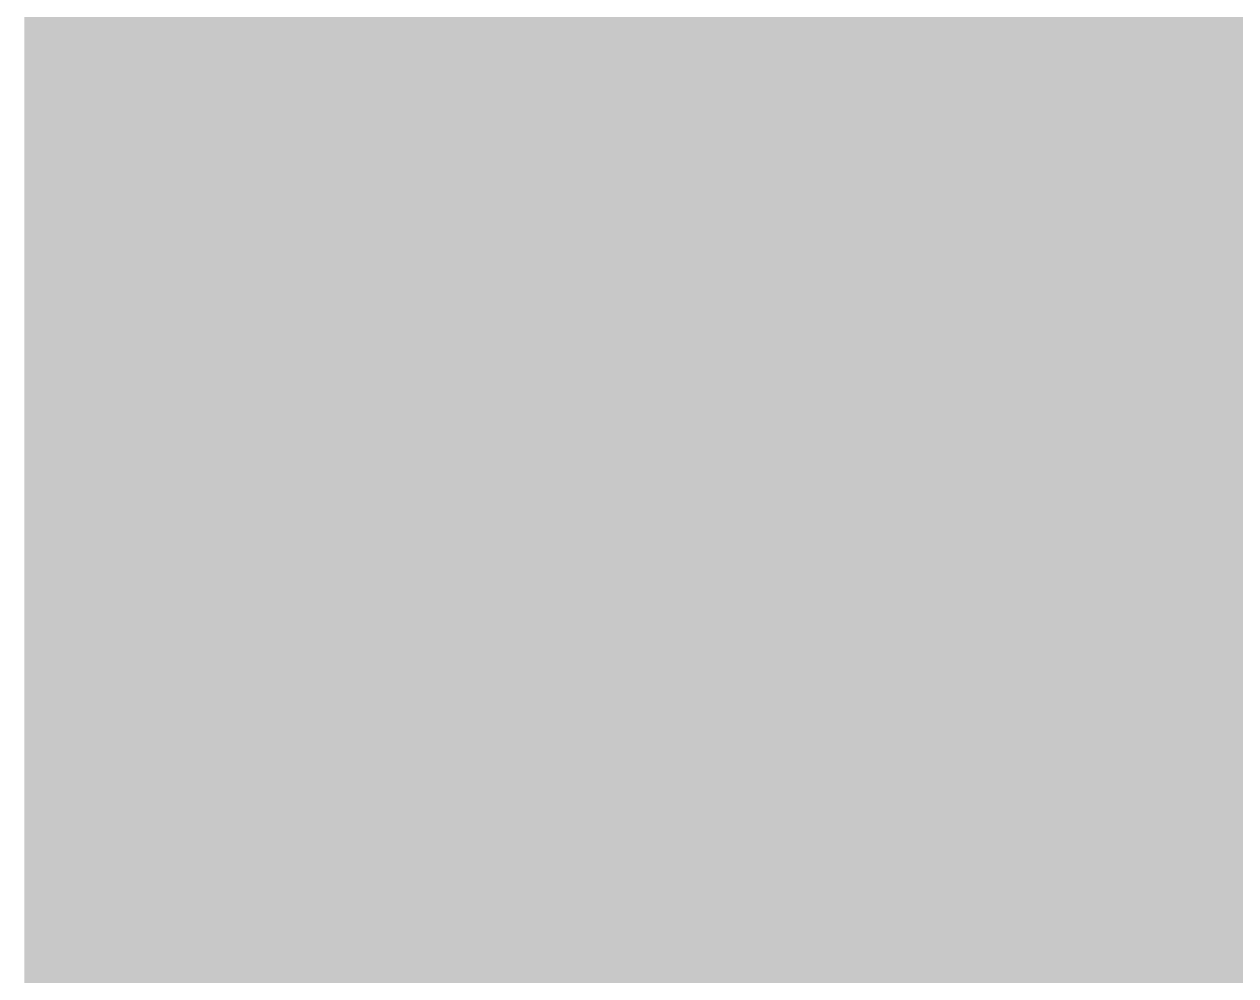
# Model space of a CAD drawing. Extents: x -20 to 155, y -92 to 168.
# Drawn here: x -3.94 to 19.51, y 35.14 to 53.56 of the extents above; entities that cross this region are included whole.
import ezdxf

# ---------------------------------------------------------------- set-up
doc = ezdxf.new("R2010")
doc.units = 0
doc.header["$MEASUREMENT"] = 0
doc.layers.get('0').update_dxf_attribs({"linetype": 'CONTINUOUS'})
for name, color, linetype in [('25-334-1_BOT', 7, 'CONTINUOUS'), ('25-334-1_DRD', 7, 'CONTINUOUS'), ('25-334-1_DRL', 2, 'CONTINUOUS'), ('25-334-1_IN1', 4, 'CONTINUOUS'), ('25-334-1_IN2', 3, 'CONTINUOUS'), ('25-334-1_SMB', 5, 'CONTINUOUS'), ('25-334-1_SMT', 10, 'CONTINUOUS'), ('25-334-1_SST', 11, 'CONTINUOUS'), ('25-334-1_TOP', 13, 'CONTINUOUS'), ('THRUHOLE_TAP', 7, 'CONTINUOUS')]:
    doc.layers.add(name, color=color, linetype=linetype)

# ---------------------------------------------------------------- blocks, each defined once
blk = doc.blocks.new('SQUARE_10')
blk.add_solid([(1.905, 1.905), (1.905, -1.905), (-1.905, 1.905), (-1.905, -1.905)])
blk = doc.blocks.new('ROUND_21')
at = {"const_width": 0.84963}
blk.add_lwpolyline([(-0.424814, 0, 1), (0.424814, 0, 1)], format="xyb", close=True, dxfattribs=at)

msp = doc.modelspace()

# ---------------------------------------------------------------- linework, layer by layer
at = {"layer": '25-334-1_BOT', "const_width": 0.254}
for points in [[(7.1628, 167.132), (7.1628, 24.257)], [(7.3914, 167.132), (7.3914, 24.257)], [(12.8778, 167.132), (12.8778, 24.257)], [(13.1064, 167.132), (13.1064, 24.257)], [(13.335, 167.132), (13.335, 24.257)], [(13.5636, 167.132), (13.5636, 24.257)], [(13.7922, 167.132), (13.7922, 24.257)], [(14.0208, 167.132), (14.0208, 24.257)], [(6.9342, 161.2392), (6.9342, 24.257)], [(6.7056, 161.0106), (6.7056, 24.257)], [(6.477, 160.782), (6.477, 24.257)], [(6.2484, 160.5534), (6.2484, 24.257)], [(6.0198, 160.3248), (6.0198, 24.257)], [(5.7912, 160.0962), (5.7912, 24.257)], [(5.5626, 159.8676), (5.5626, 24.257)], [(5.334, 159.639), (5.334, 24.257)], [(5.1054, 159.4104), (5.1054, 24.257)], [(4.8768, 159.1818), (4.8768, 24.257)], [(4.6482, 158.9532), (4.6482, 24.257)], [(4.4196, 158.7246), (4.4196, 24.257)], [(4.191, 158.496), (4.191, 24.257)], [(3.9624, 158.2674), (3.9624, 24.257)], [(3.7338, 158.0388), (3.7338, 24.257)], [(3.5052, 157.8102), (3.5052, 24.257)], [(3.2766, 157.5816), (3.2766, 24.257)], [(3.048, 157.353), (3.048, 24.257)], [(2.8194, 157.1244), (2.8194, 24.257)], [(2.5908, 156.8958), (2.5908, 24.257)], [(2.3622, 156.6672), (2.3622, 24.257)], [(2.1336, 156.4386), (2.1336, 24.257)], [(1.905, 156.21), (1.905, 24.257)], [(1.6764, 155.9814), (1.6764, 24.257)], [(1.4478, 155.7528), (1.4478, 24.257)], [(1.2192, 155.5242), (1.2192, 24.257)], [(0.9906, 155.2956), (0.9906, 24.257)], [(0.762, 155.067), (0.762, 24.257)], [(0.3048, 154.6098), (0.3048, 24.257)], [(0.5334, 154.8384), (0.5334, 24.257)], [(0.0762, 154.3812), (0.0762, 24.257)], [(-0.1524, 154.1526), (-0.1524, 24.257)], [(-0.381, 153.924), (-0.381, 24.257)], [(-0.6096, 153.6954), (-0.6096, 24.257)], [(-0.8382, 153.4668), (-0.8382, 24.257)], [(-1.0668, 153.2382), (-1.0668, 24.257)], [(-1.2954, 153.0096), (-1.2954, 24.257)], [(-1.524, 152.781), (-1.524, 24.257)], [(-1.7526, 152.5524), (-1.7526, 24.257)], [(-1.9812, 152.3238), (-1.9812, 24.257)], [(-2.2098, 152.0952), (-2.2098, 24.257)], [(-2.4384, 151.8666), (-2.4384, 24.257)], [(-2.667, 151.638), (-2.667, 24.257)], [(-2.8956, 151.4094), (-2.8956, 24.257)], [(-3.1242, 151.1808), (-3.1242, 24.257)], [(-3.3528, 150.9522), (-3.3528, 24.257)], [(-3.5814, 150.7236), (-3.5814, 24.257)], [(-3.81, 61.468), (-3.81, 24.257)], [(7.62, 59.182), (7.62, 24.257)], [(7.8486, 59.182), (7.8486, 24.257)], [(8.0772, 59.182), (8.0772, 50.2666)], [(8.3058, 59.182), (8.3058, 50.2666)], [(8.5344, 59.182), (8.5344, 50.2666)], [(8.763, 59.182), (8.763, 50.2666)], [(8.9916, 59.182), (8.9916, 50.2666)], [(9.2202, 59.182), (9.2202, 50.2666)], [(9.4488, 59.182), (9.4488, 50.2666)], [(9.6774, 59.182), (9.6774, 50.2666)], [(9.906, 59.182), (9.906, 50.2666)], [(10.1346, 59.182), (10.1346, 50.2666)], [(10.3632, 59.182), (10.3632, 50.2666)], [(10.5918, 59.182), (10.5918, 50.2666)], [(10.8204, 59.182), (10.8204, 50.2666)], [(11.049, 59.182), (11.049, 50.2666)], [(11.2776, 59.182), (11.2776, 50.2666)], [(11.5062, 59.182), (11.5062, 50.2666)], [(11.7348, 59.182), (11.7348, 50.2666)], [(11.9634, 59.182), (11.9634, 50.2666)], [(12.192, 59.182), (12.192, 50.2666)], [(12.4206, 59.182), (12.4206, 24.257)], [(12.6492, 59.182), (12.6492, 24.257)], [(14.224, 55.626), (14.224, 34.544)], [(14.224, 53.5178), (-3.81, 53.5178)], [(14.224, 53.2892), (-3.81, 53.2892)], [(14.224, 53.0606), (-3.81, 53.0606)], [(14.224, 52.832), (-3.81, 52.832)], [(14.224, 52.6034), (-3.81, 52.6034)], [(14.224, 52.3748), (-3.81, 52.3748)], [(14.224, 52.1462), (-3.81, 52.1462)], [(14.224, 51.9176), (-3.81, 51.9176)], [(14.224, 51.689), (-3.81, 51.689)], [(14.224, 51.4604), (-3.81, 51.4604)], [(14.224, 51.2318), (-3.81, 51.2318)], [(14.224, 51.0032), (-3.81, 51.0032)], [(14.224, 50.7746), (-3.81, 50.7746)], [(14.224, 50.546), (-3.81, 50.546)], [(14.224, 50.3174), (-3.81, 50.3174)], [(7.9248, 50.0888), (-3.81, 50.0888)], [(7.9248, 50.2666), (7.9248, 45.7962)], [(12.3952, 50.2666), (7.9248, 50.2666)], [(12.3952, 50.2666), (12.3952, 45.7962)], [(14.224, 50.0888), (12.3952, 50.0888)], [(7.9248, 49.8602), (-3.81, 49.8602)], [(14.224, 49.8602), (12.3952, 49.8602)], [(7.9248, 49.6316), (-3.81, 49.6316)], [(14.224, 49.6316), (12.3952, 49.6316)], [(7.9248, 49.403), (-3.81, 49.403)], [(14.224, 49.403), (12.3952, 49.403)], [(7.9248, 49.1744), (-3.81, 49.1744)], [(14.224, 49.1744), (12.3952, 49.1744)], [(7.9248, 48.9458), (-3.81, 48.9458)], [(14.224, 48.9458), (12.3952, 48.9458)], [(7.9248, 48.7172), (-3.81, 48.7172)], [(14.224, 48.7172), (12.3952, 48.7172)], [(7.9248, 48.4886), (-3.81, 48.4886)], [(14.224, 48.4886), (12.3952, 48.4886)], [(7.9248, 48.26), (-3.81, 48.26)], [(14.224, 48.26), (12.3952, 48.26)], [(7.9248, 48.0314), (-3.81, 48.0314)], [(14.224, 48.0314), (12.3952, 48.0314)], [(7.9248, 47.8028), (-3.81, 47.8028)], [(14.224, 47.8028), (12.3952, 47.8028)], [(7.9248, 47.5742), (-3.81, 47.5742)], [(14.224, 47.5742), (12.3952, 47.5742)], [(7.9248, 47.3456), (-3.81, 47.3456)], [(14.224, 47.3456), (12.3952, 47.3456)], [(7.9248, 47.117), (-3.81, 47.117)], [(14.224, 47.117), (12.3952, 47.117)], [(7.9248, 46.8884), (-3.81, 46.8884)], [(14.224, 46.8884), (12.3952, 46.8884)], [(7.9248, 46.6598), (-3.81, 46.6598)], [(14.224, 46.6598), (12.3952, 46.6598)], [(7.9248, 46.4312), (-3.81, 46.4312)], [(14.224, 46.4312), (12.3952, 46.4312)], [(7.9248, 46.2026), (-3.81, 46.2026)], [(14.224, 46.2026), (12.3952, 46.2026)], [(7.9248, 45.974), (-3.81, 45.974)], [(14.224, 45.974), (12.3952, 45.974)], [(14.224, 45.7454), (-3.81, 45.7454)], [(12.3952, 45.7962), (7.9248, 45.7962)], [(8.0772, 45.7962), (8.0772, 24.257)], [(8.3058, 45.7962), (8.3058, 24.257)], [(8.5344, 45.7962), (8.5344, 24.257)], [(8.763, 45.7962), (8.763, 24.257)], [(8.9916, 45.7962), (8.9916, 24.257)], [(9.2202, 45.7962), (9.2202, 24.257)], [(9.4488, 45.7962), (9.4488, 24.257)], [(9.6774, 45.7962), (9.6774, 24.257)], [(9.906, 45.7962), (9.906, 24.257)], [(10.1346, 45.7962), (10.1346, 24.257)], [(10.3632, 45.7962), (10.3632, 24.257)], [(10.5918, 45.7962), (10.5918, 24.257)], [(10.8204, 45.7962), (10.8204, 24.257)], [(11.049, 45.7962), (11.049, 24.257)], [(11.2776, 45.7962), (11.2776, 24.257)], [(11.5062, 45.7962), (11.5062, 24.257)], [(11.7348, 45.7962), (11.7348, 24.257)], [(11.9634, 45.7962), (11.9634, 24.257)], [(12.192, 45.7962), (12.192, 24.257)], [(14.224, 45.5168), (-3.81, 45.5168)], [(14.224, 45.2882), (-3.81, 45.2882)], [(14.224, 45.0596), (-3.81, 45.0596)], [(14.224, 44.831), (-3.81, 44.831)], [(14.224, 44.6024), (-3.81, 44.6024)], [(14.224, 44.3738), (-3.81, 44.3738)], [(14.224, 44.1452), (-3.81, 44.1452)], [(14.224, 43.9166), (-3.81, 43.9166)], [(14.224, 43.688), (-3.81, 43.688)], [(14.224, 43.4594), (-3.81, 43.4594)], [(14.224, 43.2308), (-3.81, 43.2308)], [(14.224, 43.0022), (-3.81, 43.0022)], [(14.224, 42.7736), (-3.81, 42.7736)], [(14.224, 42.545), (-3.81, 42.545)], [(14.224, 42.3164), (-3.81, 42.3164)], [(14.224, 42.0878), (-3.81, 42.0878)], [(14.224, 41.8592), (-3.81, 41.8592)], [(14.224, 41.6306), (-3.81, 41.6306)], [(14.224, 41.402), (-3.81, 41.402)], [(14.224, 41.1734), (-3.81, 41.1734)], [(14.224, 40.9448), (-3.81, 40.9448)], [(14.224, 40.7162), (-3.81, 40.7162)], [(14.224, 40.4876), (-3.81, 40.4876)], [(14.224, 40.259), (-3.81, 40.259)], [(14.224, 40.0304), (-3.81, 40.0304)], [(14.224, 39.8018), (-3.81, 39.8018)], [(14.224, 39.5732), (-3.81, 39.5732)], [(14.224, 39.3446), (-3.81, 39.3446)], [(14.224, 39.116), (-3.81, 39.116)], [(14.224, 38.8874), (-3.81, 38.8874)], [(14.224, 38.6588), (-3.81, 38.6588)], [(14.224, 38.4302), (-3.81, 38.4302)], [(14.224, 38.2016), (-3.81, 38.2016)], [(14.224, 37.973), (-3.81, 37.973)], [(14.224, 37.7444), (-3.81, 37.7444)], [(14.224, 37.5158), (-3.81, 37.5158)], [(14.224, 37.2872), (-3.81, 37.2872)], [(14.224, 37.0586), (-3.81, 37.0586)], [(14.224, 36.83), (-3.81, 36.83)], [(14.224, 36.6014), (-3.81, 36.6014)], [(14.224, 36.3728), (-3.81, 36.3728)], [(14.224, 36.1442), (-3.81, 36.1442)], [(14.224, 35.9156), (-3.81, 35.9156)], [(14.224, 35.687), (-3.81, 35.687)], [(14.224, 35.4584), (-3.81, 35.4584)], [(14.224, 35.2298), (-3.81, 35.2298)]]:
    msp.add_lwpolyline(points, dxfattribs=at)
at = {"layer": '25-334-1_DRD', "const_width": 0.254}
for points in [[(9.525, 47.7774), (10.16, 48.4124)], [(10.16, 48.4124), (10.795, 47.7774)], [(9.525, 48.2854), (9.525, 47.7774)], [(10.16, 47.6504), (9.525, 48.2854)], [(10.795, 48.2854), (10.16, 47.6504)], [(10.795, 47.7774), (10.795, 48.2854)], [(9.525, 36.8046), (10.16, 37.4396)], [(10.16, 37.4396), (10.795, 36.8046)], [(9.525, 37.3126), (9.525, 36.8046)], [(10.16, 36.6776), (9.525, 37.3126)], [(10.795, 37.3126), (10.16, 36.6776)], [(10.795, 36.8046), (10.795, 37.3126)]]:
    msp.add_lwpolyline(points, dxfattribs=at)
at = {"layer": '25-334-1_IN1', "const_width": 0.254}
for points in [[(-3.683, 63.5), (-3.683, -4.572)], [(-3.4544, 63.5), (-3.4544, -4.572)], [(-3.2258, 63.5), (-3.2258, -4.572)], [(-2.9972, 63.5), (-2.9972, -4.572)], [(-2.7686, 63.5), (-2.7686, -4.572)], [(-2.54, 63.5), (-2.54, -4.572)], [(-2.3114, 63.5), (-2.3114, -4.572)], [(-2.0828, 63.5), (-2.0828, -4.572)], [(-1.8542, 63.5), (-1.8542, 0.9398)], [(-1.6256, 63.5), (-1.6256, 1.2954)], [(-1.397, 63.5), (-1.397, 1.53924)], [(-1.1684, 63.5), (-1.1684, 1.71958)], [(-0.9398, 63.5), (-0.9398, 1.8542)], [(-0.7112, 63.5), (-0.7112, 1.95326)], [(-0.4826, 63.5), (-0.4826, 2.02184)], [(-0.254, 63.5), (-0.254, 2.06248)], [(-0.0254, 63.5), (-0.0254, 2.07772)], [(0.2032, 63.5), (0.2032, 2.0701)], [(0.4318, 63.5), (0.4318, 2.03454)], [(0.6604, 63.5), (0.6604, 1.97104)], [(0.889, 63.5), (0.889, 1.8796)], [(1.1176, 63.5), (1.1176, 1.7526)], [(1.3462, 63.5), (1.3462, 1.58496)], [(1.5748, 63.5), (1.5748, 1.35636)], [(1.8034, 63.5), (1.8034, 1.03378)], [(2.032, 63.5), (2.032, 0.44196)], [(2.2606, 63.5), (2.2606, -4.572)], [(2.413, 63.5), (2.413, 27.559), (25.019, 4.953)], [(2.413, 53.4924), (-3.683, 53.4924)], [(2.413, 53.2638), (-3.683, 53.2638)], [(2.413, 53.0352), (-3.683, 53.0352)], [(2.413, 52.8066), (-3.683, 52.8066)], [(2.413, 52.578), (-3.683, 52.578)], [(2.413, 52.3494), (-3.683, 52.3494)], [(2.413, 52.1208), (-3.683, 52.1208)], [(2.413, 51.8922), (-3.683, 51.8922)], [(2.413, 51.6636), (-3.683, 51.6636)], [(2.413, 51.435), (-3.683, 51.435)], [(2.413, 51.2064), (-3.683, 51.2064)], [(2.413, 50.9778), (-3.683, 50.9778)], [(2.413, 50.7492), (-3.683, 50.7492)], [(2.413, 50.5206), (-3.683, 50.5206)], [(2.413, 50.292), (-3.683, 50.292)], [(22.987, 50.292), (8.128, 50.292)], [(8.128, 50.292), (8.128, 39.2938)], [(8.3566, 50.292), (8.3566, 39.2938)], [(8.5852, 50.292), (8.5852, 39.2938)], [(8.8138, 50.292), (8.8138, 39.2938)], [(9.0424, 50.292), (9.0424, 39.2938)], [(9.271, 50.292), (9.271, 39.2938)], [(9.4996, 50.292), (9.4996, 39.2938)], [(9.7282, 50.292), (9.7282, 39.2938)], [(9.9568, 50.292), (9.9568, 39.2938)], [(10.1854, 50.292), (10.1854, 39.2938)], [(10.414, 50.292), (10.414, 39.2938)], [(10.6426, 50.292), (10.6426, 39.2938)], [(10.8712, 50.292), (10.8712, 39.2938)], [(11.0998, 50.292), (11.0998, 39.2938)], [(11.3284, 50.292), (11.3284, 39.2938)], [(11.557, 50.292), (11.557, 39.2938)], [(11.7856, 50.292), (11.7856, 39.2938)], [(12.0142, 50.292), (12.0142, 39.2938)], [(12.2428, 50.292), (12.2428, 39.2938)], [(12.4714, 50.292), (12.4714, 25.5016)], [(12.7, 50.292), (12.7, 25.273)], [(12.9286, 50.292), (12.9286, 25.0444)], [(13.1572, 50.292), (13.1572, 24.8158)], [(13.3858, 50.292), (13.3858, 24.5872)], [(13.6144, 50.292), (13.6144, 24.3586)], [(13.843, 50.292), (13.843, 24.13)], [(14.0716, 50.292), (14.0716, 23.9014)], [(14.3002, 50.292), (14.3002, 23.6728)], [(14.5288, 50.292), (14.5288, 23.4442)], [(14.7574, 50.292), (14.7574, 23.2156)], [(14.986, 50.292), (14.986, 22.987)], [(15.2146, 50.292), (15.2146, 22.7584)], [(15.4432, 50.292), (15.4432, 22.5298)], [(15.6718, 50.292), (15.6718, 22.3012)], [(15.9004, 50.292), (15.9004, 22.0726)], [(16.129, 50.292), (16.129, 21.844)], [(16.3576, 50.292), (16.3576, 21.6154)], [(16.5862, 50.292), (16.5862, 21.3868)], [(16.8148, 50.292), (16.8148, 21.1582)], [(17.0434, 50.292), (17.0434, 20.9296)], [(17.272, 50.292), (17.272, 20.701)], [(17.5006, 50.292), (17.5006, 20.4724)], [(17.7292, 50.292), (17.7292, 20.2438)], [(17.9578, 50.292), (17.9578, 20.0152)], [(18.1864, 50.292), (18.1864, 19.7866)], [(18.415, 50.292), (18.415, 19.558)], [(18.6436, 50.292), (18.6436, 19.3294)], [(18.8722, 50.292), (18.8722, 19.1008)], [(19.1008, 50.292), (19.1008, 18.8722)], [(19.3294, 50.292), (19.3294, 18.6436)], [(19.558, 50.292), (19.558, 18.415)], [(2.413, 50.0634), (-3.683, 50.0634)], [(22.987, 50.1904), (8.128, 50.1904)], [(2.413, 49.8348), (-3.683, 49.8348)], [(22.987, 49.9618), (8.128, 49.9618)], [(2.413, 49.6062), (-3.683, 49.6062)], [(22.987, 49.7332), (8.128, 49.7332)], [(2.413, 49.3776), (-3.683, 49.3776)], [(22.987, 49.5046), (8.128, 49.5046)], [(2.413, 49.149), (-3.683, 49.149)], [(22.987, 49.276), (8.128, 49.276)], [(2.413, 48.9204), (-3.683, 48.9204)], [(22.987, 49.0474), (8.128, 49.0474)], [(2.413, 48.6918), (-3.683, 48.6918)], [(22.987, 48.8188), (8.128, 48.8188)], [(2.413, 48.4632), (-3.683, 48.4632)], [(22.987, 48.5902), (8.128, 48.5902)], [(2.413, 48.2346), (-3.683, 48.2346)], [(22.987, 48.3616), (8.128, 48.3616)], [(2.413, 48.006), (-3.683, 48.006)], [(22.987, 48.133), (8.128, 48.133)], [(2.413, 47.7774), (-3.683, 47.7774)], [(22.987, 47.9044), (8.128, 47.9044)], [(2.413, 47.5488), (-3.683, 47.5488)], [(22.987, 47.6758), (8.128, 47.6758)], [(2.413, 47.3202), (-3.683, 47.3202)], [(22.987, 47.4472), (8.128, 47.4472)], [(2.413, 47.0916), (-3.683, 47.0916)], [(22.987, 47.2186), (8.128, 47.2186)], [(2.413, 46.863), (-3.683, 46.863)], [(22.987, 46.99), (8.128, 46.99)], [(22.987, 46.7614), (8.128, 46.7614)], [(2.413, 46.6344), (-3.683, 46.6344)], [(22.987, 46.5328), (8.128, 46.5328)], [(2.413, 46.4058), (-3.683, 46.4058)], [(22.987, 46.3042), (8.128, 46.3042)], [(2.413, 46.1772), (-3.683, 46.1772)], [(22.987, 46.0756), (8.128, 46.0756)], [(2.413, 45.9486), (-3.683, 45.9486)], [(22.987, 45.847), (8.128, 45.847)], [(2.413, 45.72), (-3.683, 45.72)], [(22.987, 45.6184), (8.128, 45.6184)], [(2.413, 45.4914), (-3.683, 45.4914)], [(22.987, 45.3898), (8.128, 45.3898)], [(2.413, 45.2628), (-3.683, 45.2628)], [(22.987, 45.1612), (8.128, 45.1612)], [(2.413, 45.0342), (-3.683, 45.0342)], [(22.987, 44.9326), (8.128, 44.9326)], [(2.413, 44.8056), (-3.683, 44.8056)], [(22.987, 44.704), (8.128, 44.704)], [(2.413, 44.577), (-3.683, 44.577)], [(22.987, 44.4754), (8.128, 44.4754)], [(2.413, 44.3484), (-3.683, 44.3484)], [(22.987, 44.2468), (8.128, 44.2468)], [(2.413, 44.1198), (-3.683, 44.1198)], [(22.987, 44.0182), (8.128, 44.0182)], [(2.413, 43.8912), (-3.683, 43.8912)], [(22.987, 43.7896), (8.128, 43.7896)], [(2.413, 43.6626), (-3.683, 43.6626)], [(22.987, 43.561), (8.128, 43.561)], [(2.413, 43.434), (-3.683, 43.434)], [(22.987, 43.3324), (8.128, 43.3324)], [(2.413, 43.2054), (-3.683, 43.2054)], [(22.987, 43.1038), (8.128, 43.1038)], [(2.413, 42.9768), (-3.683, 42.9768)], [(22.987, 42.8752), (8.128, 42.8752)], [(2.413, 42.7482), (-3.683, 42.7482)], [(22.987, 42.6466), (8.128, 42.6466)], [(2.413, 42.5196), (-3.683, 42.5196)], [(22.987, 42.418), (8.128, 42.418)], [(2.413, 42.291), (-3.683, 42.291)], [(22.987, 42.1894), (8.128, 42.1894)], [(2.413, 42.0624), (-3.683, 42.0624)], [(22.987, 41.9608), (8.128, 41.9608)], [(2.413, 41.8338), (-3.683, 41.8338)], [(2.413, 41.6052), (-3.683, 41.6052)], [(22.987, 41.7322), (8.128, 41.7322)], [(2.413, 41.3766), (-3.683, 41.3766)], [(22.987, 41.5036), (8.128, 41.5036)], [(2.413, 41.148), (-3.683, 41.148)], [(22.987, 41.275), (8.128, 41.275)], [(2.413, 40.9194), (-3.683, 40.9194)], [(22.987, 41.0464), (8.128, 41.0464)], [(2.413, 40.6908), (-3.683, 40.6908)], [(22.987, 40.8178), (8.128, 40.8178)], [(2.413, 40.4622), (-3.683, 40.4622)], [(22.987, 40.5892), (8.128, 40.5892)], [(2.413, 40.2336), (-3.683, 40.2336)], [(22.987, 40.3606), (8.128, 40.3606)], [(2.413, 40.005), (-3.683, 40.005)], [(22.987, 40.132), (8.128, 40.132)], [(2.413, 39.7764), (-3.683, 39.7764)], [(22.987, 39.9034), (8.128, 39.9034)], [(2.413, 39.5478), (-3.683, 39.5478)], [(22.987, 39.6748), (8.128, 39.6748)], [(2.413, 39.3192), (-3.683, 39.3192)], [(22.987, 39.4462), (8.128, 39.4462)], [(12.3952, 39.2938), (8.128, 39.2938)], [(12.3952, 39.2938), (12.3952, 34.8234)], [(2.413, 39.0906), (-3.683, 39.0906)], [(22.987, 39.2176), (12.3952, 39.2176)], [(2.413, 38.862), (-3.683, 38.862)], [(22.987, 38.989), (12.3952, 38.989)], [(2.413, 38.6334), (-3.683, 38.6334)], [(22.987, 38.7604), (12.3952, 38.7604)], [(2.413, 38.4048), (-3.683, 38.4048)], [(22.987, 38.5318), (12.3952, 38.5318)], [(2.413, 38.1762), (-3.683, 38.1762)], [(22.987, 38.3032), (12.3952, 38.3032)], [(2.413, 37.9476), (-3.683, 37.9476)], [(22.987, 38.0746), (12.3952, 38.0746)], [(2.413, 37.719), (-3.683, 37.719)], [(22.987, 37.846), (12.3952, 37.846)], [(2.413, 37.4904), (-3.683, 37.4904)], [(22.987, 37.6174), (12.3952, 37.6174)], [(22.987, 37.3888), (12.3952, 37.3888)], [(2.413, 37.2618), (-3.683, 37.2618)], [(22.987, 37.1602), (12.3952, 37.1602)], [(2.413, 37.0332), (-3.683, 37.0332)], [(22.987, 36.9316), (12.3952, 36.9316)], [(2.413, 36.8046), (-3.683, 36.8046)], [(22.987, 36.703), (12.3952, 36.703)], [(2.413, 36.576), (-3.683, 36.576)], [(22.987, 36.4744), (12.3952, 36.4744)], [(2.413, 36.3474), (-3.683, 36.3474)], [(22.987, 36.2458), (12.3952, 36.2458)], [(2.413, 36.1188), (-3.683, 36.1188)], [(22.987, 36.0172), (12.3952, 36.0172)], [(2.413, 35.8902), (-3.683, 35.8902)], [(22.987, 35.7886), (12.3952, 35.7886)], [(2.413, 35.6616), (-3.683, 35.6616)], [(22.987, 35.56), (12.3952, 35.56)], [(2.413, 35.433), (-3.683, 35.433)], [(22.987, 35.3314), (12.3952, 35.3314)], [(2.413, 35.2044), (-3.683, 35.2044)], [(22.987, 35.1028), (12.3952, 35.1028)]]:
    msp.add_lwpolyline(points, dxfattribs=at)
at = {"layer": '25-334-1_IN2', "const_width": 0.254}
for points in [[(144.018, 167.259), (3.175, 167.259), (3.175, 160.147), (-3.81, 160.147), (-3.81, -4.572)], [(-3.5814, 160.147), (-3.5814, -4.572)], [(-3.3528, 160.147), (-3.3528, -4.572)], [(-3.1242, 160.147), (-3.1242, -4.572)], [(-2.8956, 160.147), (-2.8956, -4.572)], [(-2.667, 160.147), (-2.667, -4.572)], [(-2.4384, 160.147), (-2.4384, -4.572)], [(-2.2098, 160.147), (-2.2098, -4.572)], [(-1.9812, 160.147), (-1.9812, 0.62992)], [(-1.7526, 160.147), (-1.7526, 1.1176)], [(-1.524, 160.147), (-1.524, 1.41478)], [(-1.2954, 160.147), (-1.2954, 1.6256)], [(-1.0668, 160.147), (-1.0668, 1.78562)], [(-0.8382, 160.147), (-0.8382, 1.90246)], [(-0.6096, 160.147), (-0.6096, 1.98882)], [(-0.381, 160.147), (-0.381, 2.0447)], [(-0.1524, 160.147), (-0.1524, 2.07264)], [(0.0762, 160.147), (0.0762, 2.07772)], [(0.3048, 160.147), (0.3048, 2.0574)], [(0.5334, 160.147), (0.5334, 2.00914)], [(0.762, 160.147), (0.762, 1.93548)], [(0.9906, 160.147), (0.9906, 1.8288)], [(1.2192, 160.147), (1.2192, 1.68402)], [(1.4478, 160.147), (1.4478, 1.49098)], [(1.6764, 160.147), (1.6764, 1.22936)], [(1.905, 160.147), (1.905, 0.83312)], [(2.1336, 160.147), (2.1336, -4.572)], [(2.3622, 160.147), (2.3622, -4.572)], [(2.54, 55.118), (2.54, 26.289)], [(2.54, 53.4924), (-3.81, 53.4924)], [(2.54, 53.2638), (-3.81, 53.2638)], [(2.54, 53.0352), (-3.81, 53.0352)], [(2.54, 52.8066), (-3.81, 52.8066)], [(2.54, 52.578), (-3.81, 52.578)], [(2.54, 52.3494), (-3.81, 52.3494)], [(2.54, 52.1208), (-3.81, 52.1208)], [(2.54, 51.8922), (-3.81, 51.8922)], [(2.54, 51.6636), (-3.81, 51.6636)], [(2.54, 51.435), (-3.81, 51.435)], [(2.54, 51.2064), (-3.81, 51.2064)], [(2.54, 50.9778), (-3.81, 50.9778)], [(2.54, 50.7492), (-3.81, 50.7492)], [(2.54, 50.5206), (-3.81, 50.5206)], [(2.54, 50.292), (-3.81, 50.292)], [(22.479, 50.292), (8.128, 50.292)], [(8.128, 50.292), (8.128, 39.2938)], [(8.3566, 50.292), (8.3566, 39.2938)], [(8.5852, 50.292), (8.5852, 39.2938)], [(8.8138, 50.292), (8.8138, 39.2938)], [(9.0424, 50.292), (9.0424, 39.2938)], [(9.271, 50.292), (9.271, 39.2938)], [(9.4996, 50.292), (9.4996, 39.2938)], [(9.7282, 50.292), (9.7282, 39.2938)], [(9.9568, 50.292), (9.9568, 39.2938)], [(10.1854, 50.292), (10.1854, 39.2938)], [(10.414, 50.292), (10.414, 39.2938)], [(10.6426, 50.292), (10.6426, 39.2938)], [(10.8712, 50.292), (10.8712, 39.2938)], [(11.0998, 50.292), (11.0998, 39.2938)], [(11.3284, 50.292), (11.3284, 39.2938)], [(11.557, 50.292), (11.557, 39.2938)], [(11.7856, 50.292), (11.7856, 39.2938)], [(12.0142, 50.292), (12.0142, 39.2938)], [(12.2428, 50.292), (12.2428, 39.2938)], [(12.4714, 50.292), (12.4714, 26.2636)], [(12.7, 50.292), (12.7, 26.035)], [(12.9286, 50.292), (12.9286, 25.8064)], [(13.1572, 50.292), (13.1572, 25.5778)], [(13.3858, 50.292), (13.3858, 25.3492)], [(13.6144, 50.292), (13.6144, 25.1206)], [(13.843, 50.292), (13.843, 24.892)], [(14.0716, 50.292), (14.0716, 24.6634)], [(14.3002, 50.292), (14.3002, 24.4348)], [(14.5288, 50.292), (14.5288, 24.2062)], [(14.7574, 50.292), (14.7574, 23.9776)], [(14.986, 50.292), (14.986, 23.749)], [(15.2146, 50.292), (15.2146, 23.5204)], [(15.4432, 50.292), (15.4432, 23.2918)], [(15.6718, 50.292), (15.6718, 23.0632)], [(15.9004, 50.292), (15.9004, 22.8346)], [(16.129, 50.292), (16.129, 22.606)], [(16.3576, 50.292), (16.3576, 22.3774)], [(16.5862, 50.292), (16.5862, 22.1488)], [(16.8148, 50.292), (16.8148, 21.9202)], [(17.0434, 50.292), (17.0434, 21.6916)], [(17.272, 50.292), (17.272, 21.463)], [(17.5006, 50.292), (17.5006, 21.2344)], [(17.7292, 50.292), (17.7292, 21.0058)], [(17.9578, 50.292), (17.9578, 20.7772)], [(18.1864, 50.292), (18.1864, 20.5486)], [(18.415, 50.292), (18.415, 20.32)], [(18.6436, 50.292), (18.6436, 20.0914)], [(18.8722, 50.292), (18.8722, 19.8628)], [(19.1008, 50.292), (19.1008, 19.6342)], [(19.3294, 50.292), (19.3294, 19.4056)], [(19.558, 50.292), (19.558, 19.177)], [(2.54, 50.0634), (-3.81, 50.0634)], [(22.479, 50.1904), (8.128, 50.1904)], [(2.54, 49.8348), (-3.81, 49.8348)], [(22.479, 49.9618), (8.128, 49.9618)], [(2.54, 49.6062), (-3.81, 49.6062)], [(22.479, 49.7332), (8.128, 49.7332)], [(2.54, 49.3776), (-3.81, 49.3776)], [(22.479, 49.5046), (8.128, 49.5046)], [(2.54, 49.149), (-3.81, 49.149)], [(22.479, 49.276), (8.128, 49.276)], [(2.54, 48.9204), (-3.81, 48.9204)], [(22.479, 49.0474), (8.128, 49.0474)], [(2.54, 48.6918), (-3.81, 48.6918)], [(22.479, 48.8188), (8.128, 48.8188)], [(2.54, 48.4632), (-3.81, 48.4632)], [(22.479, 48.5902), (8.128, 48.5902)], [(2.54, 48.2346), (-3.81, 48.2346)], [(22.479, 48.3616), (8.128, 48.3616)], [(2.54, 48.006), (-3.81, 48.006)], [(22.479, 48.133), (8.128, 48.133)], [(2.54, 47.7774), (-3.81, 47.7774)], [(22.479, 47.9044), (8.128, 47.9044)], [(2.54, 47.5488), (-3.81, 47.5488)], [(22.479, 47.6758), (8.128, 47.6758)], [(2.54, 47.3202), (-3.81, 47.3202)], [(22.479, 47.4472), (8.128, 47.4472)], [(2.54, 47.0916), (-3.81, 47.0916)], [(22.479, 47.2186), (8.128, 47.2186)], [(2.54, 46.863), (-3.81, 46.863)], [(22.479, 46.99), (8.128, 46.99)], [(22.479, 46.7614), (8.128, 46.7614)], [(2.54, 46.6344), (-3.81, 46.6344)], [(22.479, 46.5328), (8.128, 46.5328)], [(2.54, 46.4058), (-3.81, 46.4058)], [(22.479, 46.3042), (8.128, 46.3042)], [(2.54, 46.1772), (-3.81, 46.1772)], [(22.479, 46.0756), (8.128, 46.0756)], [(2.54, 45.9486), (-3.81, 45.9486)], [(22.479, 45.847), (8.128, 45.847)], [(2.54, 45.72), (-3.81, 45.72)], [(22.479, 45.6184), (8.128, 45.6184)], [(2.54, 45.4914), (-3.81, 45.4914)], [(22.479, 45.3898), (8.128, 45.3898)], [(2.54, 45.2628), (-3.81, 45.2628)], [(22.479, 45.1612), (8.128, 45.1612)], [(2.54, 45.0342), (-3.81, 45.0342)], [(22.479, 44.9326), (8.128, 44.9326)], [(2.54, 44.8056), (-3.81, 44.8056)], [(22.479, 44.704), (8.128, 44.704)], [(2.54, 44.577), (-3.81, 44.577)], [(22.479, 44.4754), (8.128, 44.4754)], [(2.54, 44.3484), (-3.81, 44.3484)], [(22.479, 44.2468), (8.128, 44.2468)], [(2.54, 44.1198), (-3.81, 44.1198)], [(22.479, 44.0182), (8.128, 44.0182)], [(2.54, 43.8912), (-3.81, 43.8912)], [(22.479, 43.7896), (8.128, 43.7896)], [(2.54, 43.6626), (-3.81, 43.6626)], [(22.479, 43.561), (8.128, 43.561)], [(2.54, 43.434), (-3.81, 43.434)], [(22.479, 43.3324), (8.128, 43.3324)], [(2.54, 43.2054), (-3.81, 43.2054)], [(22.479, 43.1038), (8.128, 43.1038)], [(2.54, 42.9768), (-3.81, 42.9768)], [(22.479, 42.8752), (8.128, 42.8752)], [(2.54, 42.7482), (-3.81, 42.7482)], [(22.479, 42.6466), (8.128, 42.6466)], [(2.54, 42.5196), (-3.81, 42.5196)], [(22.479, 42.418), (8.128, 42.418)], [(2.54, 42.291), (-3.81, 42.291)], [(22.479, 42.1894), (8.128, 42.1894)], [(2.54, 42.0624), (-3.81, 42.0624)], [(22.479, 41.9608), (8.128, 41.9608)], [(2.54, 41.8338), (-3.81, 41.8338)], [(2.54, 41.6052), (-3.81, 41.6052)], [(22.479, 41.7322), (8.128, 41.7322)], [(2.54, 41.3766), (-3.81, 41.3766)], [(22.479, 41.5036), (8.128, 41.5036)], [(2.54, 41.148), (-3.81, 41.148)], [(22.479, 41.275), (8.128, 41.275)], [(2.54, 40.9194), (-3.81, 40.9194)], [(22.479, 41.0464), (8.128, 41.0464)], [(2.54, 40.6908), (-3.81, 40.6908)], [(22.479, 40.8178), (8.128, 40.8178)], [(2.54, 40.4622), (-3.81, 40.4622)], [(22.479, 40.5892), (8.128, 40.5892)], [(2.54, 40.2336), (-3.81, 40.2336)], [(22.479, 40.3606), (8.128, 40.3606)], [(2.54, 40.005), (-3.81, 40.005)], [(22.479, 40.132), (8.128, 40.132)], [(2.54, 39.7764), (-3.81, 39.7764)], [(22.479, 39.9034), (8.128, 39.9034)], [(2.54, 39.5478), (-3.81, 39.5478)], [(22.479, 39.6748), (8.128, 39.6748)], [(2.54, 39.3192), (-3.81, 39.3192)], [(22.479, 39.4462), (8.128, 39.4462)], [(12.3952, 39.2938), (8.128, 39.2938)], [(12.3952, 39.2938), (12.3952, 34.8234)], [(2.54, 39.0906), (-3.81, 39.0906)], [(22.479, 39.2176), (12.3952, 39.2176)], [(2.54, 38.862), (-3.81, 38.862)], [(22.479, 38.989), (12.3952, 38.989)], [(2.54, 38.6334), (-3.81, 38.6334)], [(22.479, 38.7604), (12.3952, 38.7604)], [(2.54, 38.4048), (-3.81, 38.4048)], [(22.479, 38.5318), (12.3952, 38.5318)], [(2.54, 38.1762), (-3.81, 38.1762)], [(22.479, 38.3032), (12.3952, 38.3032)], [(2.54, 37.9476), (-3.81, 37.9476)], [(22.479, 38.0746), (12.3952, 38.0746)], [(2.54, 37.719), (-3.81, 37.719)], [(22.479, 37.846), (12.3952, 37.846)], [(2.54, 37.4904), (-3.81, 37.4904)], [(22.479, 37.6174), (12.3952, 37.6174)], [(22.479, 37.3888), (12.3952, 37.3888)], [(2.54, 37.2618), (-3.81, 37.2618)], [(22.479, 37.1602), (12.3952, 37.1602)], [(2.54, 37.0332), (-3.81, 37.0332)], [(22.479, 36.9316), (12.3952, 36.9316)], [(2.54, 36.8046), (-3.81, 36.8046)], [(22.479, 36.703), (12.3952, 36.703)], [(2.54, 36.576), (-3.81, 36.576)], [(22.479, 36.4744), (12.3952, 36.4744)], [(2.54, 36.3474), (-3.81, 36.3474)], [(22.479, 36.2458), (12.3952, 36.2458)], [(2.54, 36.1188), (-3.81, 36.1188)], [(22.479, 36.0172), (12.3952, 36.0172)], [(2.54, 35.8902), (-3.81, 35.8902)], [(22.479, 35.7886), (12.3952, 35.7886)], [(2.54, 35.6616), (-3.81, 35.6616)], [(22.479, 35.56), (12.3952, 35.56)], [(2.54, 35.433), (-3.81, 35.433)], [(22.479, 35.3314), (12.3952, 35.3314)], [(2.54, 35.2044), (-3.81, 35.2044)], [(22.479, 35.1028), (12.3952, 35.1028)]]:
    msp.add_lwpolyline(points, dxfattribs=at)
at = {"layer": '25-334-1_SMB', "const_width": 4.99872}
for points in [[(60.833, 133.477), (60.833, 158.623), (56.007, 163.449), (14.351, 163.449), (-0.381, 148.717), (-0.381, 27.051), (25.019, 27.051)], [(10.16, 27.305), (10.16, 36.83)]]:
    msp.add_lwpolyline(points, dxfattribs=at)
at = {"layer": '25-334-1_SMT', "const_width": 4.99872}
for points in [[(132.207, -1.651), (10.033, -1.651), (-0.508, 8.89), (-0.508, 153.67), (9.398, 163.576), (126.365, 163.576), (126.365, 151.384)], [(18.415, 163.703), (18.415, -1.651)]]:
    msp.add_lwpolyline(points, dxfattribs=at)
at = {"layer": '25-334-1_SST'}
for points, const_width in [([(-1.58496, 4.40944), (38.41496, 4.40944), (38.41496, 79.41056), (-1.58496, 79.41056), (-1.58496, 4.40944)], 0.1524), ([(13.41374, 79.41056), (13.41374, 4.40944)], 0.1524), ([(23.41372, 63.40602), (13.41374, 53.40604)], 0.1524), ([(23.41372, 62.40526), (13.41374, 52.40528)], 0.1524), ([(23.41372, 61.4045), (13.41374, 51.40452)], 0.1524), ([(23.41372, 60.40628), (13.41374, 50.4063)], 0.1524), ([(13.41374, 59.40552), (23.41372, 49.40554)], 0.1524), ([(23.41372, 59.40552), (13.41374, 49.40554)], 0.1524), ([(13.41374, 58.40476), (23.41372, 48.40478)], 0.1524), ([(23.41372, 58.40476), (13.41374, 48.40478)], 0.1524), ([(23.41372, 57.40654), (13.41374, 47.40656)], 0.1524), ([(13.41374, 57.404), (23.41372, 47.40402)], 0.1524), ([(13.41374, 56.40578), (23.41372, 46.4058)], 0.1524), ([(23.41372, 56.40578), (13.41374, 46.4058)], 0.1524), ([(13.41374, 55.40502), (23.41372, 45.40504)], 0.1524), ([(23.41372, 55.40502), (13.41374, 45.40504)], 0.1524), ([(23.41372, 54.4068), (13.41374, 44.40682)], 0.1524), ([(13.41374, 54.40426), (23.41372, 44.40428)], 0.1524), ([(13.41374, 53.40604), (23.41372, 43.40606)], 0.1524), ([(23.41372, 53.40604), (13.41374, 43.40606)], 0.1524), ([(13.41374, 52.40528), (23.41372, 42.4053)], 0.1524), ([(23.41372, 52.40528), (13.41374, 42.4053)], 0.1524), ([(23.41372, 51.40706), (13.41374, 41.40708)], 0.1524), ([(13.41374, 51.40452), (23.41372, 41.40454)], 0.1524), ([(12.8016, 35.433), (12.8016, 34.3408), (8.89, 34.3408), (7.5184, 35.7124), (7.5184, 49.3776), (8.89, 50.7492), (12.8016, 50.7492), (12.8016, 35.433)], 0.2032), ([(12.0904, 50.7492), (12.0904, 34.3408)], 0.2032), ([(12.7762, 50.7492), (12.0904, 50.7492)], 0.2032), ([(12.7762, 50.62728), (12.0904, 50.62728)], 0.2032), ([(12.28344, 50.7492), (12.28344, 34.3408)], 0.2032), ([(12.46632, 50.7492), (12.46632, 34.3408)], 0.2032), ([(12.6492, 50.7492), (12.6492, 34.3408)], 0.2032), ([(12.7762, 50.7492), (12.8016, 34.3662), (12.8016, 34.3408)], 0.2032), ([(12.7762, 50.4444), (12.0904, 50.4444)], 0.2032), ([(13.41374, 50.4063), (23.41372, 40.40632)], 0.1524), ([(23.41372, 50.4063), (13.41374, 40.40632)], 0.1524), ([(12.7762, 50.26152), (12.0904, 50.26152)], 0.2032), ([(12.7762, 50.07864), (12.0904, 50.07864)], 0.2032), ([(12.7762, 49.89576), (12.0904, 49.89576)], 0.2032), ([(12.7762, 49.71288), (12.0904, 49.71288)], 0.2032), ([(12.77874, 49.53), (12.0904, 49.53)], 0.2032), ([(13.41374, 49.40554), (23.41372, 39.40556)], 0.1524), ([(23.41372, 49.40554), (13.41374, 39.40556)], 0.1524), ([(12.77874, 49.34712), (12.0904, 49.34712)], 0.2032), ([(12.77874, 49.16424), (12.0904, 49.16424)], 0.2032), ([(12.77874, 48.98136), (12.0904, 48.98136)], 0.2032), ([(12.77874, 48.79848), (12.0904, 48.79848)], 0.2032), ([(12.77874, 48.6156), (12.0904, 48.6156)], 0.2032), ([(12.77874, 48.43272), (12.0904, 48.43272)], 0.2032), ([(12.77874, 48.24984), (12.0904, 48.24984)], 0.2032), ([(23.41372, 48.40732), (13.41374, 38.40734)], 0.1524), ([(13.41374, 48.40478), (23.41372, 38.4048)], 0.1524), ([(12.77874, 48.06696), (12.0904, 48.06696)], 0.2032), ([(12.78128, 47.88408), (12.0904, 47.88408)], 0.2032), ([(12.78128, 47.7012), (12.0904, 47.7012)], 0.2032), ([(12.78128, 47.51832), (12.0904, 47.51832)], 0.2032), ([(12.78128, 47.33544), (12.0904, 47.33544)], 0.2032), ([(13.41374, 47.40656), (23.41372, 37.40658)], 0.1524), ([(23.41372, 47.40656), (13.41374, 37.40658)], 0.1524), ([(12.78128, 47.15256), (12.0904, 47.15256)], 0.2032), ([(12.78128, 46.96968), (12.0904, 46.96968)], 0.2032), ([(12.78128, 46.7868), (12.0904, 46.7868)], 0.2032), ([(12.78128, 46.60392), (12.0904, 46.60392)], 0.2032), ([(12.78128, 46.42104), (12.0904, 46.42104)], 0.2032), ([(13.41374, 46.4058), (23.41372, 36.40582)], 0.1524), ([(23.41372, 46.4058), (13.41374, 36.40582)], 0.1524), ([(12.78382, 46.23816), (12.0904, 46.23816)], 0.2032), ([(12.78382, 46.05528), (12.0904, 46.05528)], 0.2032), ([(12.78382, 45.8724), (12.0904, 45.8724)], 0.2032), ([(12.78382, 45.68952), (12.0904, 45.68952)], 0.2032), ([(12.78382, 45.50664), (12.0904, 45.50664)], 0.2032), ([(23.41372, 45.40758), (13.41374, 35.4076)], 0.1524), ([(12.78382, 45.32376), (12.0904, 45.32376)], 0.2032), ([(13.41374, 45.40504), (23.41372, 35.40506)], 0.1524), ([(12.78382, 45.14088), (12.0904, 45.14088)], 0.2032), ([(12.78382, 44.958), (12.0904, 44.958)], 0.2032), ([(12.78382, 44.77512), (12.0904, 44.77512)], 0.2032), ([(12.78636, 44.59224), (12.0904, 44.59224)], 0.2032), ([(12.78636, 44.40936), (12.0904, 44.40936)], 0.2032), ([(12.78636, 44.22648), (12.0904, 44.22648)], 0.2032), ([(13.41374, 44.40682), (23.41372, 34.40684)], 0.1524), ([(23.41372, 44.40682), (13.41374, 34.40684)], 0.1524), ([(12.78636, 44.0436), (12.0904, 44.0436)], 0.2032), ([(12.78636, 43.86072), (12.0904, 43.86072)], 0.2032), ([(12.78636, 43.67784), (12.0904, 43.67784)], 0.2032), ([(12.78636, 43.49496), (12.0904, 43.49496)], 0.2032), ([(12.78636, 43.31208), (12.0904, 43.31208)], 0.2032), ([(13.41374, 43.40606), (23.41372, 33.40608)], 0.1524), ([(23.41372, 43.40606), (13.41374, 33.40608)], 0.1524), ([(5.96392, 43.15206), (5.96392, 42.79646), (6.30174, 42.67708), (6.63956, 42.67708), (6.97992, 42.79646), (6.97992, 43.15206)], 0.1524), ([(5.96392, 43.0911), (6.97992, 43.0911)], 0.1524), ([(12.78636, 43.1292), (12.0904, 43.1292)], 0.2032), ([(12.7889, 42.94632), (12.0904, 42.94632)], 0.2032), ([(12.7889, 42.76344), (12.0904, 42.76344)], 0.2032), ([(12.7889, 42.58056), (12.0904, 42.58056)], 0.2032), ([(5.96392, 41.83888), (5.96392, 42.31386), (6.63956, 41.83888), (6.80974, 41.83888), (6.97992, 41.8973), (6.97992, 42.2529), (6.80974, 42.31386)], 0.1524), ([(12.7889, 42.39768), (12.0904, 42.39768)], 0.2032), ([(23.41372, 42.40784), (13.41374, 32.40786)], 0.1524), ([(13.41374, 42.4053), (23.41372, 32.40532)], 0.1524), ([(12.7889, 42.2148), (12.0904, 42.2148)], 0.2032), ([(12.7889, 42.03192), (12.0904, 42.03192)], 0.2032), ([(23.495, 41.91), (13.462, 41.91)], 0.254), ([(12.7889, 41.84904), (12.0904, 41.84904)], 0.2032), ([(12.7889, 41.66616), (12.0904, 41.66616)], 0.2032), ([(12.7889, 41.48328), (12.0904, 41.48328)], 0.2032), ([(12.79144, 41.3004), (12.0904, 41.3004)], 0.2032), ([(13.41374, 41.40708), (23.41372, 31.4071)], 0.1524), ([(23.41372, 41.40708), (13.41374, 31.4071)], 0.1524), ([(12.79144, 41.11752), (12.0904, 41.11752)], 0.2032), ([(12.79144, 40.93464), (12.0904, 40.93464)], 0.2032), ([(12.79144, 40.75176), (12.0904, 40.75176)], 0.2032), ([(12.79144, 40.56888), (12.0904, 40.56888)], 0.2032), ([(12.79144, 40.386), (12.0904, 40.386)], 0.2032), ([(13.41374, 40.40632), (23.41372, 30.40634)], 0.1524), ([(23.41372, 40.40632), (13.41374, 30.40634)], 0.1524), ([(12.79144, 40.20312), (12.0904, 40.20312)], 0.2032), ([(12.79144, 40.02024), (12.0904, 40.02024)], 0.2032), ([(12.79144, 39.83736), (12.0904, 39.83736)], 0.2032), ([(12.79398, 39.65448), (12.0904, 39.65448)], 0.2032), ([(12.79398, 39.4716), (12.0904, 39.4716)], 0.2032), ([(12.79398, 39.28872), (12.0904, 39.28872)], 0.2032), ([(23.41372, 39.4081), (13.41374, 29.40812)], 0.1524), ([(13.41374, 39.40556), (23.41372, 29.40558)], 0.1524), ([(12.79398, 39.10584), (12.0904, 39.10584)], 0.2032), ([(12.79398, 38.92296), (12.0904, 38.92296)], 0.2032), ([(12.79398, 38.74008), (12.0904, 38.74008)], 0.2032), ([(12.79398, 38.5572), (12.0904, 38.5572)], 0.2032), ([(12.79398, 38.37432), (12.0904, 38.37432)], 0.2032), ([(13.41374, 38.40734), (23.41372, 28.40736)], 0.1524), ([(12.79398, 38.19144), (12.0904, 38.19144)], 0.2032), ([(12.79652, 38.00856), (12.0904, 38.00856)], 0.2032), ([(12.79652, 37.82568), (12.0904, 37.82568)], 0.2032), ([(12.79652, 37.6428), (12.0904, 37.6428)], 0.2032), ([(12.79652, 37.45992), (12.0904, 37.45992)], 0.2032), ([(12.79652, 37.27704), (12.0904, 37.27704)], 0.2032), ([(13.41374, 37.40658), (23.41372, 27.4066)], 0.1524), ([(12.79652, 37.09416), (12.0904, 37.09416)], 0.2032), ([(12.79652, 36.91128), (12.0904, 36.91128)], 0.2032), ([(12.79652, 36.7284), (12.0904, 36.7284)], 0.2032), ([(12.79906, 36.54552), (12.0904, 36.54552)], 0.2032), ([(12.79906, 36.36264), (12.0904, 36.36264)], 0.2032), ([(13.41374, 36.40582), (23.41372, 26.40584)], 0.1524), ([(12.79906, 36.17976), (12.0904, 36.17976)], 0.2032), ([(12.79906, 35.99688), (12.0904, 35.99688)], 0.2032), ([(12.79906, 35.814), (12.0904, 35.814)], 0.2032), ([(12.79906, 35.63112), (12.0904, 35.63112)], 0.2032), ([(12.79906, 35.44824), (12.0904, 35.44824)], 0.2032), ([(13.41374, 35.4076), (23.41372, 25.40762)], 0.1524), ([(12.79906, 35.26536), (12.0904, 35.26536)], 0.2032), ([(12.79906, 35.08248), (12.0904, 35.08248)], 0.2032)]:
    msp.add_lwpolyline(points, dxfattribs=dict(at, const_width=const_width))
at = {"layer": '25-334-1_TOP', "const_width": 0.254}
for points in [[(4.191, 167.259), (4.191, -4.572)], [(4.4196, 167.259), (4.4196, -4.572)], [(4.6482, 167.259), (4.6482, -4.572)], [(4.8768, 167.259), (4.8768, -4.572)], [(5.1054, 167.259), (5.1054, -4.572)], [(5.334, 167.259), (5.334, -4.572)], [(5.5626, 167.259), (5.5626, -4.572)], [(5.7912, 167.259), (5.7912, -4.572)], [(6.0198, 167.259), (6.0198, -4.572)], [(14.478, 167.259), (14.478, -4.572)], [(14.7066, 167.259), (14.7066, -4.572)], [(14.9352, 167.259), (14.9352, -4.572)], [(15.1638, 167.259), (15.1638, -4.572)], [(15.3924, 167.259), (15.3924, -4.572)], [(3.9624, 162.44824), (3.9624, 0.55118)], [(-3.81, 161.78022), (-3.81, 1.2192)], [(3.7338, 161.56178), (3.7338, 1.4351)], [(-3.5814, 161.21634), (-3.5814, 1.78308)], [(3.5052, 161.07156), (3.5052, 1.92786)], [(-3.3528, 160.81756), (-3.3528, 2.18186)], [(3.2766, 160.70326), (3.2766, 2.29362)], [(-3.1242, 160.50006), (-3.1242, 2.49936)], [(-2.8956, 160.23844), (-2.8956, 2.76098)], [(3.048, 160.40862), (3.048, 2.5908)], [(-2.667, 160.01746), (-2.667, 2.98196)], [(2.8194, 160.1597), (2.8194, 2.83718)], [(-2.4384, 159.82696), (-2.4384, 3.16992)], [(2.3622, 159.77108), (2.3622, 3.22834)], [(2.5908, 159.95142), (2.5908, 3.048)], [(-2.2098, 159.6644), (-2.2098, 3.33502)], [(2.1336, 159.61614), (2.1336, 3.38328)], [(-1.9812, 159.5247), (-1.9812, 3.47472)], [(-1.7526, 159.40278), (-1.7526, 3.59664)], [(-1.524, 159.30118), (-1.524, 3.69824)], [(1.6764, 159.36722), (1.6764, 3.6322)], [(1.905, 159.48152), (1.905, 3.5179)], [(-1.2954, 159.21482), (-1.2954, 3.7846)], [(-1.0668, 159.1437), (-1.0668, 3.85572)], [(-0.8382, 159.08782), (-0.8382, 3.9116)], [(0.762, 159.07258), (0.762, 3.92684)], [(0.9906, 159.12338), (0.9906, 3.87604)], [(1.2192, 159.18942), (1.2192, 3.81)], [(1.4478, 159.2707), (1.4478, 3.72872)], [(-0.6096, 159.04464), (-0.6096, 3.95224)], [(-0.381, 159.0167), (-0.381, 3.98272)], [(-0.1524, 159.00146), (-0.1524, 3.99796)], [(0.0762, 158.99892), (0.0762, 4.0005)], [(0.3048, 159.00908), (0.3048, 3.9878)], [(0.5334, 159.03448), (0.5334, 3.96494)], [(15.621, 76.962), (15.621, 6.858)], [(15.8496, 76.21524), (15.8496, 7.60222)], [(16.0782, 75.81392), (16.0782, 8.00608)], [(16.3068, 75.52182), (16.3068, 8.29818)], [(16.5354, 75.29322), (16.5354, 8.52424)], [(16.764, 75.11034), (16.764, 8.70712)], [(16.9926, 74.96302), (16.9926, 8.85698)], [(17.2212, 74.84364), (17.2212, 8.97382)], [(17.4498, 74.74966), (17.4498, 9.07034)], [(17.6784, 74.67854), (17.6784, 51.9684)], [(19.2786, 74.7141), (19.2786, 53.5686)], [(17.907, 74.6252), (17.907, 52.197)], [(18.1356, 74.59472), (18.1356, 52.4256)], [(18.3642, 74.57948), (18.3642, 52.6542)], [(18.5928, 74.58456), (18.5928, 52.8828)], [(18.8214, 74.60996), (18.8214, 53.1114)], [(19.05, 74.65314), (19.05, 53.34)], [(24.13, 56.642), (22.352, 56.642), (17.653, 51.943), (17.653, 12.446), (24.511, 5.588)], [(14.478, 53.721), (6.096, 53.721), (6.096, 31.242)], [(14.478, 53.721), (14.478, 31.242)], [(6.096, 53.4924), (-3.81, 53.4924)], [(19.2024, 53.4924), (14.478, 53.4924)], [(6.096, 53.2638), (-3.81, 53.2638)], [(18.9738, 53.2638), (14.478, 53.2638)], [(6.096, 53.0352), (-3.81, 53.0352)], [(18.7452, 53.0352), (14.478, 53.0352)], [(6.096, 52.8066), (-3.81, 52.8066)], [(18.5166, 52.8066), (14.478, 52.8066)], [(6.096, 52.578), (-3.81, 52.578)], [(18.288, 52.578), (14.478, 52.578)], [(6.096, 52.3494), (-3.81, 52.3494)], [(18.0594, 52.3494), (14.478, 52.3494)], [(6.096, 52.1208), (-3.81, 52.1208)], [(17.8308, 52.1208), (14.478, 52.1208)], [(6.096, 51.8922), (-3.81, 51.8922)], [(17.653, 51.8922), (14.478, 51.8922)], [(6.096, 51.6636), (-3.81, 51.6636)], [(17.653, 51.6636), (14.478, 51.6636)], [(6.096, 51.435), (-3.81, 51.435)], [(17.653, 51.435), (14.478, 51.435)], [(6.096, 51.2064), (-3.81, 51.2064)], [(17.653, 51.2064), (14.478, 51.2064)], [(6.096, 50.9778), (-3.81, 50.9778)], [(6.096, 50.7492), (-3.81, 50.7492)], [(17.653, 50.9778), (14.478, 50.9778)], [(17.653, 50.7492), (14.478, 50.7492)], [(6.096, 50.5206), (-3.81, 50.5206)], [(17.653, 50.5206), (14.478, 50.5206)], [(6.096, 50.292), (-3.81, 50.292)], [(17.653, 50.292), (14.478, 50.292)], [(6.096, 50.0634), (-3.81, 50.0634)], [(17.653, 50.0634), (14.478, 50.0634)], [(6.096, 49.8348), (-3.81, 49.8348)], [(17.653, 49.8348), (14.478, 49.8348)], [(6.096, 49.6062), (-3.81, 49.6062)], [(17.653, 49.6062), (14.478, 49.6062)], [(6.096, 49.3776), (-3.81, 49.3776)], [(17.653, 49.3776), (14.478, 49.3776)], [(6.096, 49.149), (-3.81, 49.149)], [(17.653, 49.149), (14.478, 49.149)], [(6.096, 48.9204), (-3.81, 48.9204)], [(17.653, 48.9204), (14.478, 48.9204)], [(6.096, 48.6918), (-3.81, 48.6918)], [(17.653, 48.6918), (14.478, 48.6918)], [(6.096, 48.4632), (-3.81, 48.4632)], [(17.653, 48.4632), (14.478, 48.4632)], [(6.096, 48.2346), (-3.81, 48.2346)], [(17.653, 48.2346), (14.478, 48.2346)], [(6.096, 48.006), (-3.81, 48.006)], [(17.653, 48.006), (14.478, 48.006)], [(6.096, 47.7774), (-3.81, 47.7774)], [(17.653, 47.7774), (14.478, 47.7774)], [(6.096, 47.5488), (-3.81, 47.5488)], [(17.653, 47.5488), (14.478, 47.5488)], [(6.096, 47.3202), (-3.81, 47.3202)], [(17.653, 47.3202), (14.478, 47.3202)], [(6.096, 47.0916), (-3.81, 47.0916)], [(17.653, 47.0916), (14.478, 47.0916)], [(6.096, 46.863), (-3.81, 46.863)], [(17.653, 46.863), (14.478, 46.863)], [(6.096, 46.6344), (-3.81, 46.6344)], [(17.653, 46.6344), (14.478, 46.6344)], [(6.096, 46.4058), (-3.81, 46.4058)], [(17.653, 46.4058), (14.478, 46.4058)], [(6.096, 46.1772), (-3.81, 46.1772)], [(17.653, 46.1772), (14.478, 46.1772)], [(6.096, 45.9486), (-3.81, 45.9486)], [(17.653, 45.9486), (14.478, 45.9486)], [(6.096, 45.72), (-3.81, 45.72)], [(17.653, 45.72), (14.478, 45.72)], [(6.096, 45.4914), (-3.81, 45.4914)], [(17.653, 45.4914), (14.478, 45.4914)], [(6.096, 45.2628), (-3.81, 45.2628)], [(17.653, 45.2628), (14.478, 45.2628)], [(6.096, 45.0342), (-3.81, 45.0342)], [(17.653, 45.0342), (14.478, 45.0342)], [(6.096, 44.8056), (-3.81, 44.8056)], [(17.653, 44.8056), (14.478, 44.8056)], [(6.096, 44.577), (-3.81, 44.577)], [(17.653, 44.577), (14.478, 44.577)], [(6.096, 44.3484), (-3.81, 44.3484)], [(17.653, 44.3484), (14.478, 44.3484)], [(6.096, 44.1198), (-3.81, 44.1198)], [(17.653, 44.1198), (14.478, 44.1198)], [(6.096, 43.8912), (-3.81, 43.8912)], [(17.653, 43.8912), (14.478, 43.8912)], [(6.096, 43.6626), (-3.81, 43.6626)], [(17.653, 43.6626), (14.478, 43.6626)], [(6.096, 43.434), (-3.81, 43.434)], [(17.653, 43.434), (14.478, 43.434)], [(6.096, 43.2054), (-3.81, 43.2054)], [(17.653, 43.2054), (14.478, 43.2054)], [(6.096, 42.9768), (-3.81, 42.9768)], [(17.653, 42.9768), (14.478, 42.9768)], [(6.096, 42.7482), (-3.81, 42.7482)], [(17.653, 42.7482), (14.478, 42.7482)], [(6.096, 42.5196), (-3.81, 42.5196)], [(17.653, 42.5196), (14.478, 42.5196)], [(6.096, 42.291), (-3.81, 42.291)], [(17.653, 42.291), (14.478, 42.291)], [(6.096, 42.0624), (-3.81, 42.0624)], [(17.653, 42.0624), (14.478, 42.0624)], [(6.096, 41.8338), (-3.81, 41.8338)], [(6.096, 41.6052), (-3.81, 41.6052)], [(17.653, 41.8338), (14.478, 41.8338)], [(17.653, 41.6052), (14.478, 41.6052)], [(6.096, 41.3766), (-3.81, 41.3766)], [(17.653, 41.3766), (14.478, 41.3766)], [(6.096, 41.148), (-3.81, 41.148)], [(17.653, 41.148), (14.478, 41.148)], [(6.096, 40.9194), (-3.81, 40.9194)], [(17.653, 40.9194), (14.478, 40.9194)], [(6.096, 40.6908), (-3.81, 40.6908)], [(17.653, 40.6908), (14.478, 40.6908)], [(6.096, 40.4622), (-3.81, 40.4622)], [(17.653, 40.4622), (14.478, 40.4622)], [(6.096, 40.2336), (-3.81, 40.2336)], [(17.653, 40.2336), (14.478, 40.2336)], [(6.096, 40.005), (-3.81, 40.005)], [(17.653, 40.005), (14.478, 40.005)], [(6.096, 39.7764), (-3.81, 39.7764)], [(17.653, 39.7764), (14.478, 39.7764)], [(6.096, 39.5478), (-3.81, 39.5478)], [(17.653, 39.5478), (14.478, 39.5478)], [(6.096, 39.3192), (-3.81, 39.3192)], [(17.653, 39.3192), (14.478, 39.3192)], [(6.096, 39.0906), (-3.81, 39.0906)], [(17.653, 39.0906), (14.478, 39.0906)], [(6.096, 38.862), (-3.81, 38.862)], [(17.653, 38.862), (14.478, 38.862)], [(6.096, 38.6334), (-3.81, 38.6334)], [(17.653, 38.6334), (14.478, 38.6334)], [(6.096, 38.4048), (-3.81, 38.4048)], [(17.653, 38.4048), (14.478, 38.4048)], [(6.096, 38.1762), (-3.81, 38.1762)], [(17.653, 38.1762), (14.478, 38.1762)], [(6.096, 37.9476), (-3.81, 37.9476)], [(17.653, 37.9476), (14.478, 37.9476)], [(6.096, 37.719), (-3.81, 37.719)], [(17.653, 37.719), (14.478, 37.719)], [(6.096, 37.4904), (-3.81, 37.4904)], [(17.653, 37.4904), (14.478, 37.4904)], [(6.096, 37.2618), (-3.81, 37.2618)], [(17.653, 37.2618), (14.478, 37.2618)], [(6.096, 37.0332), (-3.81, 37.0332)], [(17.653, 37.0332), (14.478, 37.0332)], [(6.096, 36.8046), (-3.81, 36.8046)], [(17.653, 36.8046), (14.478, 36.8046)], [(6.096, 36.576), (-3.81, 36.576)], [(17.653, 36.576), (14.478, 36.576)], [(6.096, 36.3474), (-3.81, 36.3474)], [(17.653, 36.3474), (14.478, 36.3474)], [(6.096, 36.1188), (-3.81, 36.1188)], [(17.653, 36.1188), (14.478, 36.1188)], [(6.096, 35.8902), (-3.81, 35.8902)], [(17.653, 35.8902), (14.478, 35.8902)], [(6.096, 35.6616), (-3.81, 35.6616)], [(17.653, 35.6616), (14.478, 35.6616)], [(6.096, 35.433), (-3.81, 35.433)], [(17.653, 35.433), (14.478, 35.433)], [(6.096, 35.2044), (-3.81, 35.2044)], [(17.653, 35.2044), (14.478, 35.2044)]]:
    msp.add_lwpolyline(points, dxfattribs=at)

# ---------------------------------------------------------------- block references
at = {"layer": '25-334-1_BOT'}
for p in [(10.16, 48.0314), (10.16, 37.0586)]:
    msp.add_blockref('SQUARE_10', p, dxfattribs=at)
at = {"layer": '25-334-1_DRL'}
for p in [(10.16, 48.0314), (10.16, 37.0586)]:
    msp.add_blockref('ROUND_21', p, dxfattribs=at)
at = {"layer": '25-334-1_IN1'}
for p in [(10.16, 48.0314), (10.16, 37.0586)]:
    msp.add_blockref('SQUARE_10', p, dxfattribs=at)
at = {"layer": '25-334-1_IN2'}
for p in [(10.16, 48.0314), (10.16, 37.0586)]:
    msp.add_blockref('SQUARE_10', p, dxfattribs=at)
at = {"layer": '25-334-1_SMB'}
for p in [(10.16, 48.0314), (10.16, 37.0586)]:
    msp.add_blockref('SQUARE_10', p, dxfattribs=at)
at = {"layer": '25-334-1_SMT'}
for p in [(10.16, 48.0314), (10.16, 37.0586)]:
    msp.add_blockref('SQUARE_10', p, dxfattribs=at)
at = {"layer": '25-334-1_TOP'}
for p in [(10.16, 48.0314), (10.16, 37.0586)]:
    msp.add_blockref('SQUARE_10', p, dxfattribs=at)
at = {"layer": 'THRUHOLE_TAP'}
for p in [(10.16, 48.0314), (10.16, 37.0586)]:
    msp.add_blockref('ROUND_21', p, dxfattribs=at)

doc.saveas('drawing.dxf')
